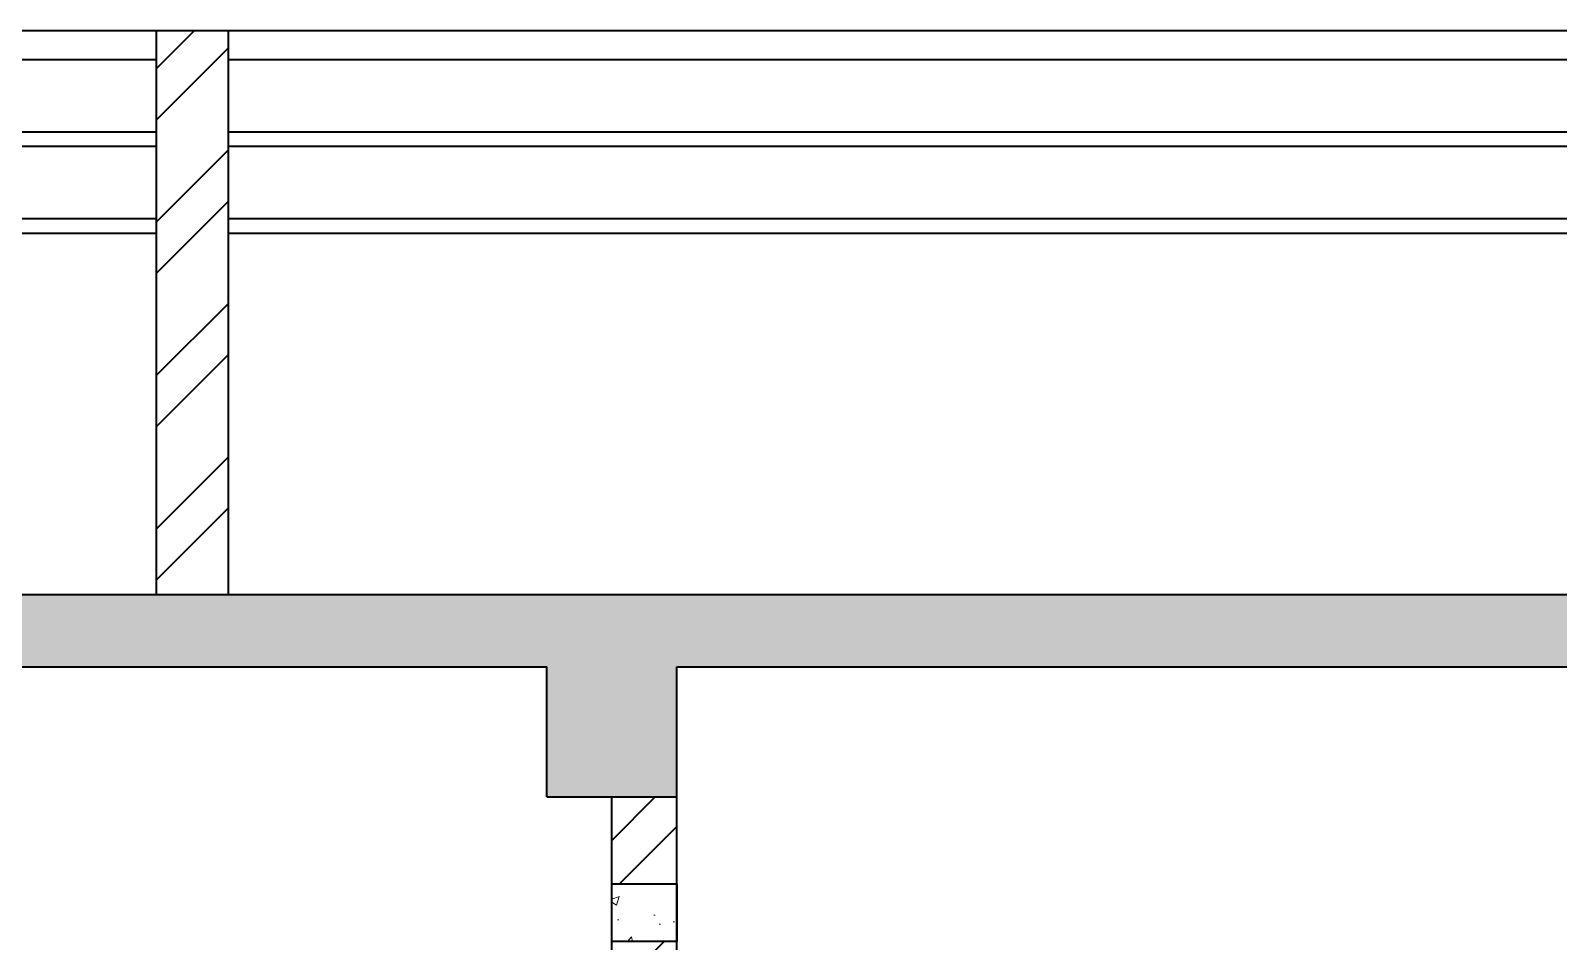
# Model space of a CAD drawing. Header units: inches. Extents: x 160056 to 168773, y -25300 to -22134.
# Drawn here: x 161010.6 to 161116.2, y -24681.6 to -24618.6 of the extents above; entities that cross this region are included whole.
import ezdxf

# ---------------------------------------------------------------- set-up
doc = ezdxf.new("R2010")
doc.units = ezdxf.units.IN
doc.header["$LTSCALE"] = 0.5
doc.header["$MEASUREMENT"] = 0
doc.linetypes.add('CENTER', pattern=[2, 1.25, -0.25, 0.25, -0.25])
for name, color, linetype, lineweight in [('Annotate-Bold.w', 187, 'Continuous', 18), ('Annotations-Bold.w', 177, 'Continuous', 13), ('wall', 1, 'Continuous', 40)]:
    doc.layers.add(name, color=color, linetype=linetype, lineweight=lineweight)
pattern_1 = [(45, (-6481.774, -2465.68), (-5.30330086, 5.30330086), []), (45, (-6478.238, -2465.68), (-5.30330086, 5.30330086), [])]

msp = doc.modelspace()

# ---------------------------------------------------------------- hatches: boundary and pattern name
at = {"layer": 'Annotations-Bold.w', "linetype": 'CENTER', "ltscale": 0.3}
h = msp.add_hatch(dxfattribs=at)
h.set_pattern_fill('AR-CONC', color=0, style=0)
h.set_pattern_definition([(50, (5381.2006, -2646.63), (7.17260183, -0.62752135), [0.75, -8.25]), (355, (5381.2006, -2646.63), (-1.38751334, 7.52192134), [0.6, -6.6]), (100.4514, (5381.798, -2646.6824), (5.78509382, 6.89439542), [0.6374019, -7.01142112]), (46.1842, (5381.201, -2644.63), (10.6724105, -1.65519014), [1.125, -12.375]), (96.6356, (5382.09, -2644.768), (9.34662706, 9.7411787), [0.9561029, -10.51713]), (351.1842, (5381.201, -2644.63), (9.34661945, 9.741186), [0.9, -9.9]), (21, (5382.2006, -2645.13), (5.96907052, -4.0261889), [0.75, -8.25]), (326, (5382.2006, -2645.13), (2.43315332, 7.25150045), [0.6, -6.6]), (71.4514, (5382.698, -2645.4656), (8.4022263, 3.22530497), [0.6374019, -7.01142112]), (37.5, (5381.2006, -2646.63), (0.121598553, 3.32893854), [0, -6.52, 0, -6.7, 0, -6.625]), (7.5, (5381.2006, -2646.63), (2.630695374, 3.94411712), [0, -3.82, 0, -6.37, 0, -2.525]), (327.5, (5378.9706, -2646.63), (5.33822436, -0.225548717), [0, -2.5, 0, -7.8, 0, -10.35]), (317.5, (5377.9706, -2646.63), (5.8318617, 1.00104982), [0, -3.25, 0, -5.18, 0, -7.35])])
h.paths.add_polyline_path([(161046.25, -24662.65), (161046.25, -24671.65), (161055.25, -24671.65), (161055.25, -24662.65), (161174.25, -24662.65), (161174.25, -24671.65), (161183.25, -24671.65), (161183.25, -24662.65), (161216.25, -24662.65), (161216.25, -24657.65), (160894.25, -24657.65), (160894.25, -24662.65), (160915.25, -24662.65), (160915.25, -24671.65), (160924.25, -24671.65), (160924.25, -24662.65)])
h = msp.add_hatch(dxfattribs=at)
h.set_pattern_fill('AR-CONC', color=0, style=0)
h.set_pattern_definition([(50, (-6481.774, -2357.68), (7.17260183, -0.62752135), [0.75, -8.25]), (355, (-6481.774, -2357.68), (-1.38751334, 7.52192134), [0.6, -6.6]), (100.4514445, (-6481.176, -2357.7326), (5.78508847, 6.8943999), [0.63740192, -7.01142112]), (46.1842, (-6481.774, -2355.68), (10.6724133, -1.6551928), [1.125, -12.375]), (96.6356355, (-6480.884, -2355.818), (9.34661946, 9.741186), [0.9561034, -10.5171376]), (351.184164, (-6481.774, -2355.68), (9.34661945, 9.741186), [0.9, -9.9]), (21, (-6480.774, -2356.18), (5.96907052, -4.0261889), [0.75, -8.25]), (326, (-6480.774, -2356.18), (2.43315332, 7.25150045), [0.6, -6.6]), (71.4514447, (-6480.276, -2356.516), (8.40222377, 3.22531153), [0.6374019, -7.01142112]), (37.5, (-6481.7738, -2357.6803), (0.121598553, 3.32893854), [0, -6.52, 0, -6.7, 0, -6.625]), (7.5, (-6481.7738, -2357.6803), (2.630695374, 3.94411712), [0, -3.82, 0, -6.37, 0, -2.525]), (327.5, (-6484.0038, -2357.6803), (5.33822436, -0.225548717), [0, -2.5, 0, -7.8, 0, -10.35]), (317.5, (-6485.004, -2357.6803), (5.83186169, 1.00104982), [0, -3.25, 0, -5.18, 0, -7.35])])
h.paths.add_polyline_path([(161055.25, -24677.65), (161050.75, -24677.65), (161050.75, -24681.65), (161055.25, -24681.65)])
at = {"layer": 'wall'}
h = msp.add_hatch(dxfattribs=at)
h.set_pattern_fill('ANSI32', color=256, scale=20, style=0)
h.set_pattern_definition(pattern_1)
h.paths.add_polyline_path([(161024.25, -24618.65), (161019.25, -24618.65), (161019.25, -24657.65), (161024.25, -24657.65)])
h = msp.add_hatch(dxfattribs=at)
h.set_pattern_fill('ANSI32', color=256, scale=20, style=0)
h.set_pattern_definition(pattern_1)
h.paths.add_polyline_path([(161050.75, -24677.65), (161055.25, -24677.65), (161055.25, -24671.65), (161050.75, -24671.65)])
h.paths.add_polyline_path([(161055.25, -24681.65), (161050.75, -24681.65), (161050.75, -24687.74), (161055.25, -24687.74)])

# ---------------------------------------------------------------- linework, layer by layer
at = {"layer": 'Annotate-Bold.w', "linetype": 'CENTER', "ltscale": 0.01}
msp.add_line((160854.11, -24657.65), (161242.87, -24657.65), dxfattribs=at)
at = {"layer": 'wall'}
for p, q in [((160894.25, -24618.65), (161216.25, -24618.65)), ((161019.25, -24618.65), (161019.25, -24657.65)), ((161024.25, -24657.65), (161024.25, -24618.65)), ((160894.25, -24620.65), (161019.25, -24620.65)), ((161024.25, -24620.65), (161211.25, -24620.65)), ((160894.25, -24625.65), (161019.25, -24625.65)), ((160894.25, -24626.65), (161019.25, -24626.65)), ((161024.25, -24625.65), (161211.25, -24625.65)), ((161024.25, -24626.65), (161211.25, -24626.65)), ((160894.25, -24631.65), (161019.25, -24631.65)), ((161024.25, -24631.65), (161211.25, -24631.65)), ((160894.25, -24632.65), (161019.25, -24632.65)), ((161024.25, -24632.65), (161211.25, -24632.65)), ((160894.25, -24657.65), (161216.25, -24657.65)), ((160924.25, -24662.65), (161046.25, -24662.65)), ((161046.25, -24671.65), (161046.25, -24662.65)), ((161055.25, -24765.65), (161055.25, -24662.65)), ((161055.25, -24765.65), (161055.25, -24662.65)), ((161055.25, -24765.65), (161055.25, -24662.65)), ((161055.25, -24662.65), (161174.25, -24662.65)), ((161055.25, -24765.65), (161055.25, -24662.65)), ((161046.25, -24671.65), (161055.25, -24671.65)), ((161050.75, -24765.65), (161050.75, -24671.65))]:
    msp.add_line(p, q, dxfattribs=at)
msp.add_lwpolyline([(161055.25, -24681.65), (161050.75, -24681.65), (161050.75, -24677.65), (161055.25, -24677.65)], close=True, dxfattribs=at)

doc.saveas('drawing.dxf')
